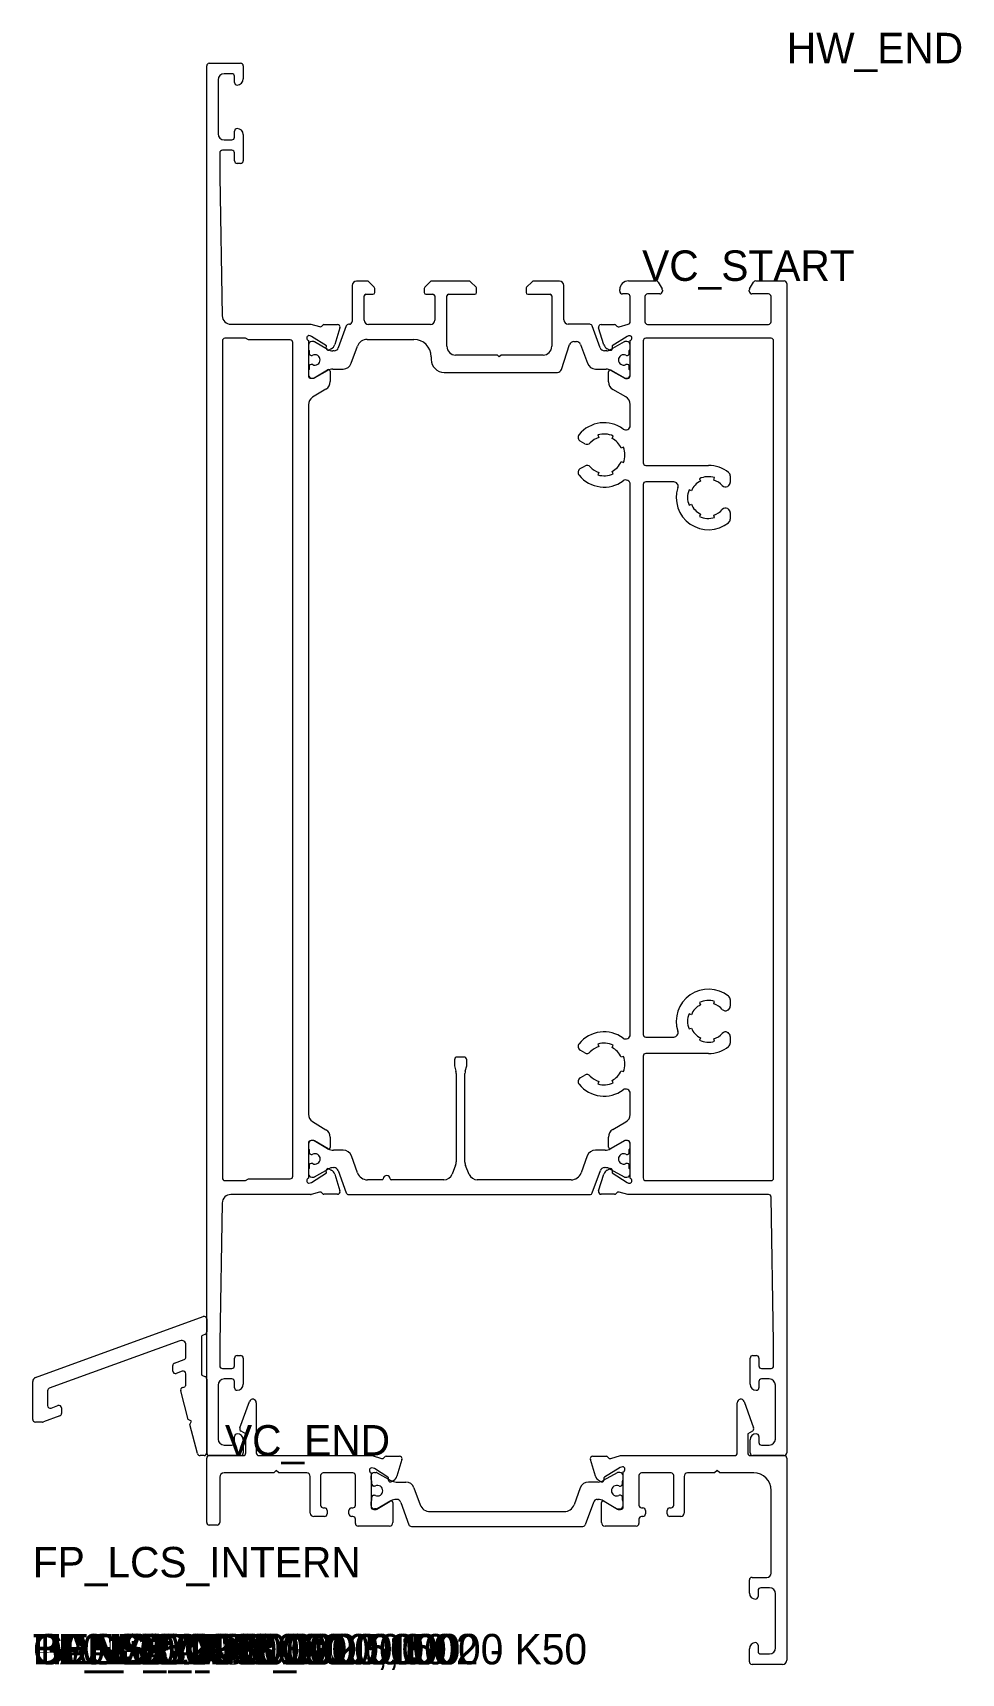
# Model space of a CAD drawing. Header units: metres. Extents: x 0 to 107, y -1 to 187.
import ezdxf

# ---------------------------------------------------------------- set-up
doc = ezdxf.new("R2010")
doc.units = ezdxf.units.M

msp = doc.modelspace()

# ---------------------------------------------------------------- linework, layer by layer
for p, q in [((20, 24.3), (20, 183.699723)), ((20.3, 183.999723), (23.9, 183.999723)), ((24.2, 183.699723), (24.2, 182.199723)), ((21.3, 182.099723), (21.3, 175.899723)), ((22.9, 182.799723), (22, 182.799723)), ((23.2, 181.799723), (23.2, 182.499723)), ((23.2, 175.499723), (23.2, 176.199723)), ((24.2, 175.799723), (24.2, 172.799723)), ((21.5, 173.699723), (21.5, 170.999723)), ((22.9, 173.999723), (21.8, 173.999723)), ((22, 175.199723), (22.9, 175.199723)), ((23.2, 172.799723), (23.2, 173.699723)), ((23.9, 172.499723), (23.5, 172.499723)), ((21.5, 170.999723), (21.782664, 154.982078)), ((36.716819, 158.459541), (36.716819, 154.309541)), ((38.483976, 158.959541), (37.216819, 158.959541)), ((39.25824, 158.268119), (38.625397, 158.900962)), ((45.70824, 158.900962), (45.075397, 158.268119)), ((50.196626, 158.959541), (45.849661, 158.959541)), ((50.970891, 158.268119), (50.338048, 158.900962)), ((57.420891, 158.900962), (56.788048, 158.268119)), ((60.579469, 158.959541), (57.562312, 158.959541)), ((61.079469, 154.509541), (61.079469, 158.459541)), ((68.497783, 158.99228), (71.647228, 158.99228)), ((71.907035, 158.84228), (72.357591, 158.061895)), ((82.437975, 158.061895), (82.888531, 158.84228)), ((83.148338, 158.99228), (86.397783, 158.99228)), ((86.697783, 158.69228), (86.697783, 24.3)), ((38.116819, 154.471224), (38.116819, 157.259541)), ((38.316819, 157.459541), (39.116819, 157.459541)), ((39.316819, 157.659541), (39.316819, 158.126698)), ((45.016819, 158.126698), (45.016819, 157.659541)), ((45.216819, 157.459541), (46.016819, 157.459541)), ((46.216819, 157.259541), (46.216819, 154.471224)), ((47.616819, 151.471224), (47.616819, 157.259541)), ((47.816819, 157.459541), (50.829469, 157.459541)), ((51.029469, 157.659541), (51.029469, 158.126698)), ((56.729469, 158.126698), (56.729469, 157.659541)), ((56.929469, 157.459541), (59.479469, 157.459541)), ((59.679469, 157.259541), (59.679469, 151.471224)), ((67.497783, 157.79228), (67.497783, 157.99228)), ((68.397783, 157.49228), (67.797783, 157.49228)), ((68.697783, 154.292279), (68.697783, 157.19228)), ((70.397783, 157.19228), (70.397783, 154.29228)), ((72.097783, 157.49228), (70.697783, 157.49228)), ((72.397783, 157.911895), (72.397783, 157.79228)), ((82.397783, 157.79228), (82.397783, 157.911895)), ((84.597783, 157.49228), (82.697783, 157.49228)), ((84.897783, 154.29228), (84.897783, 157.19228)), ((22.782509, 153.999723), (31.957918, 153.999723)), ((31.736065, 152.699445), (31.697783, 152.699445)), ((31.957918, 153.999723), (32.958765, 153.735914)), ((33.484495, 153.97496), (35.035589, 153.97496)), ((35.321858, 153.585239), (34.719894, 151.66457)), ((36.053865, 153.812147), (35.135233, 151.288228)), ((36.416819, 154.009541), (36.335773, 154.009541)), ((45.716819, 153.971224), (38.616819, 153.971224)), ((64.059793, 154.009541), (61.579469, 154.009541)), ((65.260222, 151.288531), (64.341701, 153.812147)), ((65.675672, 151.657405), (65.073708, 153.578073)), ((65.359977, 153.967794), (66.911071, 153.967794)), ((67.436801, 153.728748), (68.474247, 154.002204)), ((70.697783, 153.99228), (84.597783, 153.99228)), ((21.8, 152.1), (21.8, 55.899723)), ((24.45359, 152.4), (22.1, 152.4)), ((24.8, 152.2), (24.45359, 152.4)), ((29.597783, 152.2), (24.8, 152.2)), ((29.897783, 56.099723), (29.897783, 151.9)), ((31.697537, 151.609218), (31.697537, 151.182423)), ((31.697783, 152.13376), (31.697783, 148.1)), ((31.797537, 151.009218), (31.797537, 150.634218)), ((33.765673, 151.521969), (32.057576, 152.606032)), ((32.303981, 152.009218), (32.097537, 152.009218)), ((33.899171, 151.119814), (32.403926, 151.982455)), ((33.753576, 151.233547), (33.765673, 151.521969)), ((34.327124, 151.194852), (34.046054, 151.047923)), ((34.665392, 150.959238), (34.498848, 150.959236)), ((36.618997, 149.517227), (37.333988, 151.481648)), ((38.461619, 152.271224), (43.820794, 152.271224)), ((60.808526, 148.816331), (61.736475, 151.664433)), ((62.211878, 152.009541), (62.519337, 152.009541)), ((62.989183, 151.680551), (63.776462, 149.517521)), ((65.848224, 150.959541), (65.730069, 150.959541)), ((66.003561, 150.959541), (65.848224, 150.959541)), ((66.349512, 151.040757), (66.068442, 151.187686)), ((67.991394, 151.982778), (66.403339, 151.066592)), ((68.33799, 152.598866), (66.629893, 151.514803)), ((66.629893, 151.514803), (66.64199, 151.226382)), ((68.297783, 152.009541), (68.091338, 152.009541)), ((68.597783, 150.634541), (68.597783, 151.009541)), ((68.697783, 152.692279), (68.659501, 152.692279)), ((68.697783, 148.092279), (68.697783, 152.126594)), ((68.697783, 151.182746), (68.697783, 151.609541)), ((70.197783, 152.09228), (70.197783, 138.09228)), ((84.897783, 152.39228), (70.497783, 152.39228)), ((85.197783, 55.897165), (85.197783, 152.09228)), ((31.797537, 149.184218), (31.797537, 148.809218)), ((31.997537, 150.434218), (32.109343, 150.434218)), ((32.109343, 149.384218), (31.997537, 149.384218)), ((32.109343, 150.434218), (32.193892, 150.452968)), ((32.193892, 149.365468), (32.109343, 149.384218)), ((45.820794, 150.271224), (45.820794, 149.971224)), ((53.448144, 150.471224), (48.616819, 150.471224)), ((53.648144, 150.271224), (53.448144, 150.471224)), ((53.848144, 150.471224), (53.648144, 150.271224)), ((58.679469, 150.471224), (53.848144, 150.471224)), ((68.201428, 150.453291), (68.285977, 150.434541)), ((68.285977, 149.384541), (68.201428, 149.365791)), ((68.285977, 150.434541), (68.397783, 150.434541)), ((68.397783, 149.384541), (68.285977, 149.384541)), ((68.597783, 148.809541), (68.597783, 149.184541)), ((31.697537, 148.636013), (31.697537, 148.209218)), ((31.997783, 147.8), (32.217398, 147.8)), ((32.097537, 147.809218), (32.303981, 147.809218)), ((32.373583, 147.843863), (33.89366, 148.770759)), ((32.403926, 147.835981), (33.899235, 148.698659)), ((34.197783, 148.6), (34.197783, 147.409437)), ((34.498891, 148.859236), (35.679314, 148.859247)), ((47.320794, 148.471224), (60.333122, 148.471224)), ((64.716154, 148.859541), (65.950006, 148.859541)), ((66.197783, 147.388134), (66.197783, 148.542835)), ((66.449728, 148.725726), (67.991394, 147.836304)), ((66.497783, 148.71604), (68.028168, 147.832472)), ((68.091338, 147.809541), (68.297783, 147.809541)), ((68.178168, 147.792279), (68.397783, 147.792279)), ((68.697783, 148.209541), (68.697783, 148.636336)), ((33.718398, 146.555646), (32.177168, 145.615852)), ((68.197783, 145.656083), (66.697783, 146.522109)), ((31.697783, 144.76206), (31.697783, 63.237385)), ((68.697783, 142.367188), (68.697783, 144.790058)), ((63.488145, 140.268015), (62.96054, 140.572628)), ((64.990371, 141.285655), (65.078797, 140.998983)), ((66.608939, 140.884315), (66.739104, 141.154605)), ((67.93188, 139.869099), (67.652618, 139.759496)), ((62.96054, 137.411932), (63.488145, 137.716545)), ((67.652618, 138.225064), (67.93188, 138.115462)), ((70.497783, 137.79228), (77.697783, 137.79228)), ((65.078797, 136.985577), (64.990371, 136.698905)), ((66.739104, 136.829955), (66.608939, 137.100246)), ((73.704038, 135.89228), (70.497783, 135.89228)), ((76.656462, 136.254605), (76.786627, 135.984315)), ((78.316769, 136.098983), (78.405195, 136.385655)), ((80.197783, 136.590279), (80.197783, 135.824331)), ((68.697783, 72.372073), (68.697783, 135.617373)), ((70.197783, 135.59228), (70.197783, 72.397165)), ((75.742948, 134.859496), (75.463686, 134.969099)), ((79.947783, 135.391318), (79.907421, 135.368015)), ((75.463686, 133.215462), (75.742948, 133.325064)), ((76.786627, 132.200246), (76.656462, 131.929955)), ((78.405195, 131.798905), (78.316769, 132.085577)), ((79.907421, 132.816545), (79.947783, 132.793242)), ((80.197783, 132.360229), (80.197783, 131.594281)), ((76.656462, 76.05949), (76.786627, 75.7892)), ((78.316769, 75.903868), (78.405195, 76.19054)), ((80.197783, 76.395164), (80.197783, 75.629216)), ((75.742948, 74.664381), (75.463686, 74.773984)), ((79.947783, 75.196203), (79.907421, 75.1729)), ((70.497783, 72.097165), (73.704038, 72.097165)), ((75.463686, 73.020347), (75.742948, 73.129949)), ((76.786627, 72.00513), (76.656462, 71.73484)), ((78.405195, 71.60379), (78.316769, 71.890462)), ((79.907421, 72.62143), (79.947783, 72.598127)), ((80.197783, 72.165114), (80.197783, 71.399166)), ((49.597788, 69.789637), (48.797788, 69.789637)), ((63.488145, 70.2729), (62.96054, 70.577513)), ((64.990371, 71.29054), (65.078797, 71.003868)), ((66.608939, 70.8892), (66.739104, 71.15949)), ((67.93188, 69.873984), (67.652618, 69.764381)), ((70.197783, 69.897165), (70.197783, 55.897165)), ((77.697783, 70.197165), (70.497783, 70.197165)), ((48.497788, 69.489637), (48.497788, 68.789637)), ((48.497788, 68.789637), (48.663708, 68.170415)), ((48.697782, 67.911596), (48.697782, 57.73554)), ((49.697782, 57.724083), (49.697782, 67.911553)), ((49.731856, 68.170372), (49.897788, 68.789637)), ((49.897788, 68.789637), (49.897788, 69.489637)), ((67.652618, 68.229949), (67.93188, 68.120347)), ((62.96054, 67.416817), (63.488145, 67.72143)), ((65.078797, 66.990462), (64.990371, 66.70379)), ((66.739104, 66.83484), (66.608939, 67.10513)), ((68.697783, 63.199387), (68.697783, 65.622258)), ((32.177168, 62.383594), (33.718398, 61.443799)), ((66.697783, 61.467337), (68.197783, 62.333362)), ((34.197783, 60.590008), (34.197783, 59.399445)), ((66.197783, 59.446611), (66.197783, 60.601311)), ((31.697782, 59.789637), (31.697782, 59.362842)), ((31.697783, 59.899445), (31.697783, 55.865686)), ((31.797782, 59.189637), (31.797782, 58.814637)), ((31.997782, 58.614637), (32.109588, 58.614637)), ((32.217398, 60.199445), (31.997783, 60.199445)), ((32.304227, 60.189637), (32.097782, 60.189637)), ((32.109588, 58.614637), (32.194137, 58.633387)), ((33.89366, 59.228687), (32.373583, 60.155582)), ((33.986115, 59.250215), (32.404171, 60.162874)), ((35.697609, 59.089637), (34.585782, 59.089637)), ((65.809783, 59.089637), (64.697955, 59.089637)), ((67.991393, 60.162874), (66.409449, 59.250215)), ((68.028168, 60.156974), (66.497783, 59.273406)), ((68.297782, 60.189637), (68.091338, 60.189637)), ((68.397783, 60.197166), (68.178168, 60.197166)), ((68.201427, 58.633387), (68.285976, 58.614637)), ((68.285976, 58.614637), (68.397782, 58.614637)), ((68.597782, 58.814637), (68.597782, 59.189637)), ((68.697782, 59.362842), (68.697782, 59.789637)), ((68.697783, 55.862851), (68.697783, 59.897166)), ((31.697782, 56.816432), (31.697782, 56.389637)), ((31.797782, 57.364637), (31.797782, 56.989637)), ((32.109588, 57.564637), (31.997782, 57.564637)), ((32.194137, 57.545887), (32.109588, 57.564637)), ((32.404171, 56.0164), (33.986115, 56.92906)), ((33.765673, 56.477476), (33.753576, 56.765898)), ((34.046054, 56.951523), (34.327124, 56.804593)), ((34.585782, 57.089637), (34.647845, 57.089637)), ((35.124961, 56.739172), (36.053864, 54.187031)), ((37.347933, 56.479213), (36.637302, 58.431657)), ((48.62666, 57.365155), (48.209612, 56.319252)), ((50.186848, 56.316027), (49.770197, 57.350472)), ((63.758262, 58.431657), (63.047631, 56.479213)), ((64.3417, 54.187031), (65.270604, 56.739172)), ((65.747719, 57.089637), (65.809783, 57.089637)), ((66.068442, 56.801759), (66.349512, 56.948688)), ((66.409449, 56.92906), (67.991393, 56.0164)), ((66.64199, 56.763064), (66.629893, 56.474642)), ((68.285976, 57.564637), (68.201427, 57.545887)), ((68.397782, 57.564637), (68.285976, 57.564637)), ((68.597782, 56.989637), (68.597782, 57.364637)), ((68.697782, 56.389637), (68.697782, 56.816432)), ((22.1, 55.599723), (24.45359, 55.599723)), ((24.45359, 55.599723), (24.8, 55.799723)), ((24.8, 55.799723), (29.597783, 55.799723)), ((31.697783, 55.3), (31.736065, 55.3)), ((32.057576, 55.393413), (33.765673, 56.477476)), ((32.097782, 55.989637), (32.304227, 55.989637)), ((34.719894, 56.334875), (35.321858, 54.414206)), ((40.197782, 55.689637), (38.475565, 55.689637)), ((47.280734, 55.689637), (41.197782, 55.689637)), ((61.92, 55.689637), (51.114434, 55.689637)), ((65.073708, 54.411372), (65.675672, 56.332041)), ((66.629893, 56.474642), (68.33799, 55.390579)), ((68.091338, 55.989637), (68.297782, 55.989637)), ((68.659501, 55.297166), (68.697783, 55.297166)), ((70.497783, 55.597165), (84.897783, 55.597165)), ((21.782664, 53.017645), (21.5, 37)), ((31.920098, 54), (22.782509, 54)), ((31.920098, 54), (31.996562, 54.009908)), ((32.958765, 54.263531), (31.996562, 54.009908)), ((35.035589, 54.024485), (33.484495, 54.024485)), ((36.335772, 53.989637), (64.059793, 53.989637)), ((66.911071, 54.021651), (65.359977, 54.021651)), ((68.436598, 53.997165), (67.436801, 54.260697)), ((84.607783, 53.997165), (68.436598, 53.997165)), ((85.197783, 37), (84.907783, 53.697165)), ((0.32899, 32.968782), (19.597394, 39.981908)), ((20, 39.7), (20, 38.210151)), ((19.802606, 37.928243), (19.597394, 37.853552)), ((16.92899, 37.201586), (1.897394, 31.730533)), ((17.6, 35.314685), (17.6, 36.73174)), ((19.4, 37.571645), (19.4, 33.428533)), ((21.5, 37), (21.5, 34.3)), ((85.197783, 34.3), (85.197783, 37)), ((16.1, 33.710098), (16.1, 34.348605)), ((16.297394, 34.630513), (17.402606, 35.032777)), ((21.8, 34), (22.9, 34)), ((23.2, 34.3), (23.2, 35.2)), ((23.5, 35.5), (23.9, 35.5)), ((24.2, 35.2), (24.2, 32.2)), ((82.497783, 32.2), (82.497783, 35.2)), ((82.797783, 35.5), (83.197783, 35.5)), ((83.497783, 35.2), (83.497783, 34.3)), ((83.797783, 34), (84.897783, 34)), ((0, 28.14904), (0, 32.498936)), ((17.197394, 33.681073), (16.502606, 33.428191)), ((17.6, 32.14201), (17.6, 33.399165)), ((19.597394, 33.146626), (19.802606, 33.071934)), ((20, 32.790027), (20, 24.3)), ((21.3, 32.1), (21.3, 25.9)), ((22.9, 32.8), (22, 32.8)), ((23.2, 31.8), (23.2, 32.5)), ((83.497783, 32.5), (83.497783, 31.8)), ((84.697783, 32.8), (83.797783, 32.8)), ((85.397783, 25.9), (85.397783, 32.1)), ((1.7, 31.448625), (1.7, 29.74594)), ((17.886303, 28.156375), (17.00591, 31.442044)), ((17.218042, 31.809467), (17.377646, 31.852233)), ((23.815963, 27.178748), (24.920472, 30.213361)), ((81.787311, 30.213361), (82.89182, 27.178748)), ((3.102606, 28.550989), (1.223723, 27.867132)), ((2.102606, 29.464033), (2.897394, 29.753312)), ((3.3, 29.471404), (3.3, 28.832897)), ((25.696349, 30.076553), (25.696349, 24.3)), ((81.011434, 24.3), (81.011434, 30.076553)), ((1.121117, 27.84904), (0.3, 27.84904)), ((18.253319, 27.945764), (17.886303, 28.156375)), ((18.040779, 27.579861), (18.253319, 27.945764)), ((18.94042, 24.222354), (18.040779, 27.579861)), ((24.497871, 26.498792), (23.947871, 26.816335)), ((24.497871, 24.3), (24.497871, 26.498792)), ((82.759912, 26.816335), (82.209912, 26.498792)), ((82.209912, 26.498792), (82.209912, 24.3)), ((22, 25.2), (22.9, 25.2)), ((23.2, 25.5), (23.2, 26.2)), ((24.2, 25.8), (24.2, 24.3)), ((82.497783, 24.3), (82.497783, 25.8)), ((83.497783, 26.2), (83.497783, 25.5)), ((83.797783, 25.2), (84.697783, 25.2)), ((19.7, 24), (19.230198, 24)), ((20, 16.300351), (20, 23.7)), ((23.9, 24), (20.3, 24)), ((20.3, 24), (24.197871, 24)), ((25.996349, 24), (39.009118, 24)), ((39.009118, 24), (40.095143, 23.6703)), ((40.618706, 23.914054), (42.168536, 23.917098)), ((42.456188, 23.529951), (41.874792, 21.614846)), ((64.702991, 21.614846), (64.121595, 23.529951)), ((64.409247, 23.917098), (65.959076, 23.914054)), ((67.530094, 22.629705), (65.753938, 21.524683)), ((66.482639, 23.6703), (67.568665, 24)), ((67.817157, 22.716853), (67.530094, 22.629705)), ((67.568665, 24), (80.711434, 24)), ((82.509912, 24), (86.407783, 24)), ((86.397783, 24), (82.797783, 24)), ((86.707783, 23.7), (86.707783, 0.5)), ((21.496071, 21.5), (21.496071, 16.300351)), ((27.701574, 22), (21.996071, 22)), ((28, 22.3), (27.701574, 22)), ((28.298425, 22), (28, 22.3)), ((31.503118, 22), (28.298425, 22)), ((31.903118, 17.395351), (31.903118, 21.6)), ((33.103118, 21.7), (33.103118, 18.295351)), ((36.803118, 22), (33.403118, 22)), ((37.103118, 18.295351), (37.103118, 21.7)), ((38.896985, 21.231439), (38.896985, 21.658234)), ((38.903634, 22.002255), (38.903634, 18.100556)), ((39.276958, 22.49792), (38.989808, 22.584779)), ((38.996985, 20.683234), (38.996985, 21.058234)), ((40.823845, 21.524683), (39.276958, 22.49792)), ((39.296985, 22.058234), (39.50343, 22.058234)), ((39.603374, 22.031471), (41.185318, 21.118811)), ((40.912381, 21.175167), (40.918086, 21.348278)), ((41.486254, 21.141621), (41.206514, 20.992175)), ((41.784985, 20.958234), (42.896812, 20.958234)), ((65.008986, 20.958234), (63.897158, 20.958234)), ((65.371269, 20.992175), (65.091529, 21.141621)), ((67.190596, 22.031471), (65.608652, 21.118811)), ((65.659697, 21.348278), (65.665402, 21.175167)), ((67.496985, 22.058234), (67.290541, 22.058234)), ((67.796985, 20.683234), (67.796985, 21.058234)), ((67.896985, 21.231439), (67.896985, 21.658234)), ((67.903634, 18.100556), (67.903634, 22.134315)), ((69.704149, 21.7), (69.704149, 18.295351)), ((73.404149, 22), (70.004149, 22)), ((73.704149, 18.295351), (73.704149, 21.7)), ((74.904149, 21.6), (74.904149, 17.395351)), ((78.409357, 22), (75.304149, 22)), ((78.707783, 22.3), (78.409357, 22)), ((79.006208, 22), (78.707783, 22.3)), ((82.907783, 22), (79.006208, 22)), ((38.996985, 18.858234), (38.996985, 19.233234)), ((39.308791, 20.483234), (39.196985, 20.483234)), ((39.196985, 19.433234), (39.308791, 19.433234)), ((39.308791, 20.483234), (39.39334, 20.501984)), ((39.39334, 19.414484), (39.308791, 19.433234)), ((41.847048, 18.958234), (41.784985, 18.958234)), ((43.836505, 20.300254), (44.547137, 18.34781)), ((62.957465, 20.300254), (62.246834, 18.34781)), ((64.946922, 18.958234), (65.008986, 18.958234)), ((67.40063, 20.501984), (67.485179, 20.483234)), ((67.485179, 19.433234), (67.40063, 19.414484)), ((67.485179, 20.483234), (67.596985, 20.483234)), ((67.596985, 19.433234), (67.485179, 19.433234)), ((67.796985, 18.858234), (67.796985, 19.233234)), ((84.907783, 10.5), (84.907783, 20)), ((33.553118, 16.995351), (32.303118, 16.995351)), ((33.403118, 17.995351), (33.553118, 17.995351)), ((33.853118, 17.695351), (33.853118, 17.295351)), ((36.353118, 17.295351), (36.353118, 17.695351)), ((36.653118, 17.995351), (36.803118, 17.995351)), ((36.803118, 16.995351), (36.653118, 16.995351)), ((38.896985, 18.258234), (38.896985, 18.685029)), ((39.203634, 17.800556), (39.423249, 17.800556)), ((39.50343, 17.858234), (39.296985, 17.858234)), ((39.579433, 17.844418), (41.099511, 18.771314)), ((41.185318, 18.797656), (39.603374, 17.884997)), ((41.403634, 18.600556), (41.403634, 16.298291)), ((42.324164, 18.607768), (43.253067, 16.055628)), ((45.674768, 17.558234), (61.119203, 17.558234)), ((64.469807, 18.607768), (63.540903, 16.055628)), ((65.403634, 16.298291), (65.403634, 18.600556)), ((65.608652, 18.797656), (67.190596, 17.884997)), ((65.707757, 18.771314), (67.227834, 17.844418)), ((67.290541, 17.858234), (67.496985, 17.858234)), ((67.384018, 17.800556), (67.603634, 17.800556)), ((67.896985, 18.258234), (67.896985, 18.685029)), ((70.004149, 17.995351), (70.154149, 17.995351)), ((70.154149, 16.995351), (70.004149, 16.995351)), ((70.454149, 17.695351), (70.454149, 17.295351)), ((72.954149, 17.295351), (72.954149, 17.695351)), ((73.254149, 17.995351), (73.404149, 17.995351)), ((74.504149, 16.995351), (73.254149, 16.995351)), ((21.196071, 16.000351), (20.3, 16.000351)), ((37.103118, 16.198291), (37.103118, 16.695351)), ((41.003634, 15.898291), (37.403118, 15.898291)), ((43.534975, 15.858234), (63.258996, 15.858234)), ((69.404149, 15.898291), (65.803634, 15.898291)), ((69.704149, 16.695351), (69.704149, 16.198291)), ((82.407783, 8.2), (82.407783, 9.7)), ((82.707783, 10), (84.407783, 10)), ((83.407783, 8.5), (83.407783, 7.8)), ((84.707783, 8.8), (83.707783, 8.8)), ((85.407783, 1.9), (85.407783, 8.1)), ((83.407783, 2.2), (83.407783, 1.5)), ((82.407783, 0.3), (82.407783, 1.8)), ((86.207783, 0), (82.707783, 0)), ((83.707783, 1.2), (84.707783, 1.2))]:
    msp.add_line(p, q)
for centre, radius, start, end in [((20.3, 183.699723), 0.3, 90, 180), ((23.9, 183.699723), 0.3, 0, 90), ((22, 182.099723), 0.7, 90, 180), ((22.9, 182.499723), 0.3, 0, 90), ((23.5, 181.799723), 0.3, 180, 270), ((23.5, 182.199723), 0.7, 270, 0), ((22, 175.899723), 0.7, 180, 270), ((22.9, 175.499723), 0.3, 270, 0), ((23.5, 176.199723), 0.3, 90, 180), ((23.5, 175.799723), 0.7, 0, 90), ((21.8, 173.699723), 0.3, 90, 180), ((22.9, 173.699723), 0.3, 0, 90), ((23.5, 172.799723), 0.3, 180, 270), ((23.9, 172.799723), 0.3, 270, 0), ((37.216819, 158.459541), 0.5, 90, 180), ((38.483976, 158.759541), 0.2, 45, 90), ((45.849661, 158.759541), 0.2, 90, 135), ((50.196626, 158.759541), 0.2, 45, 90), ((57.562312, 158.759541), 0.2, 90, 135), ((60.579469, 158.459541), 0.5, 0, 90), ((68.497783, 157.99228), 1, 90, 180), ((71.647228, 158.69228), 0.3, 30, 90), ((83.148338, 158.69228), 0.3, 90, 150), ((86.397783, 158.69228), 0.3, 0, 90), ((38.316819, 157.259541), 0.2, 90, 180), ((39.116819, 157.659541), 0.2, 270, 0), ((39.116819, 158.126698), 0.2, 0, 45), ((45.216819, 158.126698), 0.2, 135, 180), ((45.216819, 157.659541), 0.2, 180, 270), ((46.016819, 157.259541), 0.2, 0, 90), ((47.816819, 157.259541), 0.2, 90, 180), ((50.829469, 157.659541), 0.2, 270, 0), ((50.829469, 158.126698), 0.2, 0, 45), ((56.929469, 158.126698), 0.2, 135, 180), ((56.929469, 157.659541), 0.2, 180, 270), ((59.479469, 157.259541), 0.2, 0, 90), ((67.797783, 157.79228), 0.3, 180, 270), ((68.397783, 157.19228), 0.3, 0, 90), ((70.697783, 157.19228), 0.3, 90, 180), ((72.097783, 157.79228), 0.3, 270, 0), ((72.097783, 157.911895), 0.3, 0, 30), ((82.697783, 157.911895), 0.3, 150, 180), ((82.697783, 157.79228), 0.3, 180, 270), ((84.597783, 157.19228), 0.3, 0, 90), ((22.782509, 154.999723), 1, 181.010997, 270), ((31.797783, 152.416602), 0.3, 109.471221, 250.528779), ((31.736065, 152.099445), 0.6, 57.598279, 90), ((33.048486, 154.022184), 0.3, 252.598279, 330.367342), ((33.483093, 153.774965), 0.2, 90, 150.367342), ((35.035589, 153.67496), 0.3, 342.598279, 90), ((36.335773, 153.709541), 0.3, 90, 160), ((36.416819, 154.309541), 0.3, 270, 0), ((38.616819, 154.471224), 0.5, 180, 270), ((45.716819, 154.471224), 0.5, 270, 0), ((61.579469, 154.509541), 0.5, 180, 270), ((64.059793, 153.709541), 0.3, 20, 90), ((65.359977, 153.667794), 0.3, 90, 197.401721), ((66.912473, 153.767799), 0.2, 29.632658, 90), ((67.34708, 154.015018), 0.3, 209.632658, 287.401721), ((68.397783, 154.292296), 0.3, 284.766462, 0), ((70.697783, 154.29228), 0.3, 180, 270), ((84.597783, 154.29228), 0.3, 270, 0), ((22.1, 152.1), 0.3, 90, 180), ((29.597783, 151.9), 0.3, 0, 90), ((32.097537, 151.609218), 0.4, 90, 180), ((31.897537, 151.182423), 0.2, 180, 240), ((32.303981, 151.809218), 0.2, 60.018361, 90), ((33.9534, 151.225166), 0.2, 180, 297.598279), ((34.498837, 152.159236), 1.2, 240.018361, 270), ((33.956509, 151.903826), 0.8, 297.598279, 342.598279), ((34.665387, 151.459238), 0.5, 270, 340), ((38.461619, 151.071224), 1.2, 90, 160), ((43.820794, 150.271224), 2, 0, 90), ((48.616819, 151.471224), 1, 180, 270), ((58.679469, 151.471224), 1, 270, 0), ((62.211878, 151.509541), 0.5, 90, 161.953701), ((62.519337, 151.509541), 0.5, 20, 90), ((65.730069, 151.459541), 0.5, 200, 270), ((66.439057, 151.89666), 0.8, 197.401721, 242.401721), ((66.003561, 151.759541), 0.8, 270, 299.981639), ((66.442166, 151.218), 0.2, 242.401721, 0), ((68.091338, 151.809541), 0.2, 90, 119.981639), ((68.297783, 151.609541), 0.4, 0, 90), ((68.659501, 152.092279), 0.6, 90, 122.401721), ((68.497783, 151.182746), 0.2, 300, 0), ((68.597783, 152.409436), 0.3, 289.471221, 70.528779), ((70.497783, 152.09228), 0.3, 90, 180), ((84.897783, 152.09228), 0.3, 0, 90), ((31.997537, 150.634218), 0.2, 180, 270), ((31.997537, 149.184218), 0.2, 90, 180), ((32.447537, 149.909218), 0.6, 0, 115.007833), ((32.447537, 149.909218), 0.6, 244.992167, 0), ((35.679305, 149.859247), 1, 270, 340), ((47.320794, 149.971224), 1.5, 180, 270), ((64.716154, 149.859541), 1, 200, 270), ((67.947783, 149.909541), 0.6, 64.992167, 180), ((67.947783, 149.909541), 0.6, 180, 295.007833), ((68.397783, 150.634541), 0.2, 270, 0), ((68.397783, 149.184541), 0.2, 0, 90), ((31.897537, 148.636013), 0.2, 120, 180), ((32.097537, 148.209218), 0.4, 180, 270), ((31.997783, 148.1), 0.3, 180, 270), ((32.217398, 148.1), 0.3, 270, 301.373538), ((32.303981, 148.009218), 0.2, 270, 299.981639), ((33.197783, 147.409437), 1, 301.373538, 0), ((33.997783, 148.6), 0.2, 0, 121.373538), ((34.498902, 147.659236), 1.2, 90, 119.981639), ((60.333122, 148.971224), 0.5, 270, 341.953701), ((65.950006, 147.859541), 1, 60.018361, 90), ((66.397783, 148.542835), 0.2, 60, 180), ((67.197783, 147.388134), 1, 180, 240), ((68.091338, 148.009541), 0.2, 240.018361, 270), ((68.178168, 148.092279), 0.3, 240, 270), ((68.297783, 148.209541), 0.4, 270, 0), ((68.397783, 148.092279), 0.3, 270, 0), ((68.497783, 148.636336), 0.2, 0, 60), ((32.697783, 144.76206), 1, 121.373539, 180), ((67.697783, 144.790058), 1, 0, 60), ((65.697783, 138.99228), 3.7, 53.470393, 141.010701), ((65.697783, 138.99228), 2.4, 64.285714, 107.142857), ((68.197783, 142.367188), 0.5, 233.470393, 0), ((63.21054, 141.005641), 0.5, 141.010701, 240), ((63.738145, 140.701028), 0.5, 240, 318.912511), ((65.697783, 138.99228), 2.1, 107.142857, 138.912511), ((65.697783, 138.99228), 2.1, 21.428571, 64.285714), ((65.697783, 138.99228), 2.4, 338.571429, 21.428571), ((63.738145, 137.283532), 0.5, 41.087489, 120), ((65.697783, 138.99228), 2.1, 295.714286, 338.571429), ((70.497783, 138.09228), 0.3, 180, 270), ((77.697783, 134.09228), 3.7, 51.317813, 90), ((63.21054, 136.978919), 0.5, 120, 218.989299), ((65.697783, 138.99228), 3.7, 218.989299, 306.529607), ((65.697783, 138.99228), 2.1, 221.087489, 252.857143), ((65.697783, 138.99228), 2.4, 252.857143, 295.714286), ((68.197783, 135.617373), 0.5, 0, 126.529607), ((70.497783, 135.59228), 0.3, 90, 180), ((73.704038, 135.39228), 0.5, 341.969465, 90), ((77.697783, 134.09228), 2.1, 115.714286, 158.571429), ((77.697783, 134.09228), 2.4, 72.857143, 115.714286), ((77.697783, 134.09228), 2.1, 41.087489, 72.857143), ((79.697783, 135.824331), 0.5, 300, 0), ((79.697783, 136.590279), 0.5, 0, 51.317813), ((77.697783, 134.09228), 3.7, 161.969465, 308.682187), ((77.697783, 134.09228), 2.4, 158.571429, 201.428571), ((79.657421, 135.801028), 0.5, 221.087489, 300), ((77.697783, 134.09228), 2.1, 201.428571, 244.285714), ((77.697783, 134.09228), 2.1, 287.142857, 318.912511), ((79.657421, 132.383532), 0.5, 60, 138.912511), ((79.697783, 132.360229), 0.5, 0, 60), ((77.697783, 134.09228), 2.4, 244.285714, 287.142857), ((79.697783, 131.594281), 0.5, 308.682187, 0), ((77.697783, 73.897165), 3.7, 51.317813, 198.030535), ((77.697783, 73.897165), 2.1, 115.714286, 158.571429), ((77.697783, 73.897165), 2.4, 72.857143, 115.714286), ((77.697783, 73.897165), 2.1, 41.087489, 72.857143), ((79.697783, 75.629216), 0.5, 300, 0), ((79.697783, 76.395164), 0.5, 0, 51.317813), ((77.697783, 73.897165), 2.4, 158.571429, 201.428571), ((79.657421, 75.605913), 0.5, 221.087489, 300), ((65.697783, 68.997165), 3.7, 53.470393, 141.010701), ((68.197783, 72.372073), 0.5, 233.470393, 0), ((70.497783, 72.397165), 0.3, 180, 270), ((73.704038, 72.597165), 0.5, 270, 18.030535), ((77.697783, 73.897165), 2.1, 201.428571, 244.285714), ((77.697783, 73.897165), 2.4, 244.285714, 287.142857), ((77.697783, 73.897165), 2.1, 287.142857, 318.912511), ((79.657421, 72.188417), 0.5, 60, 138.912511), ((79.697783, 72.165114), 0.5, 0, 60), ((48.797788, 69.489637), 0.3, 90, 180), ((49.597788, 69.489637), 0.3, 0, 90), ((63.21054, 71.010526), 0.5, 141.010701, 240), ((63.738145, 70.705913), 0.5, 240, 318.912511), ((65.697783, 68.997165), 2.1, 107.142857, 138.912511), ((65.697783, 68.997165), 2.4, 64.285714, 107.142857), ((65.697783, 68.997165), 2.1, 21.428571, 64.285714), ((65.697783, 68.997165), 2.4, 338.571429, 21.428571), ((70.497783, 69.897165), 0.3, 90, 180), ((77.697783, 73.897165), 3.7, 270, 308.682187), ((79.697783, 71.399166), 0.5, 308.682187, 0), ((47.697782, 67.911596), 1, 0, 15), ((50.697782, 67.911553), 1, 165, 180), ((65.697783, 68.997165), 2.1, 295.714286, 338.571429), ((63.21054, 66.983804), 0.5, 120, 218.989299), ((65.697783, 68.997165), 3.7, 218.989299, 306.529607), ((63.738145, 67.288417), 0.5, 41.087489, 120), ((65.697783, 68.997165), 2.1, 221.087489, 252.857143), ((65.697783, 68.997165), 2.4, 252.857143, 295.714286), ((68.197783, 65.622258), 0.5, 0, 126.529607), ((32.697783, 63.237385), 1, 180, 238.626461), ((67.697783, 63.199387), 1, 300, 0), ((33.197783, 60.590008), 1, 0, 58.626462), ((67.197783, 60.601311), 1, 120, 180), ((32.097782, 59.789637), 0.4, 90, 180), ((31.897782, 59.362842), 0.2, 180, 240), ((31.997783, 59.899445), 0.3, 90, 180), ((31.997782, 58.814637), 0.2, 180, 270), ((32.447782, 58.089637), 0.6, 0, 115.007833), ((32.217398, 59.899445), 0.3, 58.626462, 90), ((32.304227, 59.989637), 0.2, 60.018361, 90), ((33.997783, 59.399445), 0.2, 238.626462, 0), ((34.585782, 60.289637), 1.2, 240.018361, 270), ((35.697609, 58.089637), 1, 20, 90), ((64.697955, 58.089637), 1, 90, 160), ((65.809783, 60.289637), 1.2, 270, 299.981639), ((66.397783, 59.446611), 0.2, 180, 300), ((67.947782, 58.089637), 0.6, 64.992167, 180), ((68.091338, 59.989637), 0.2, 90, 119.981639), ((68.178168, 59.897166), 0.3, 90, 120), ((68.297782, 59.789637), 0.4, 0, 90), ((68.397782, 58.814637), 0.2, 270, 0), ((68.397783, 59.897166), 0.3, 0, 90), ((68.497782, 59.362842), 0.2, 300, 0), ((31.897782, 56.816432), 0.2, 120, 180), ((31.997782, 57.364637), 0.2, 90, 180), ((32.447782, 58.089637), 0.6, 244.992167, 0), ((33.9534, 56.774279), 0.2, 62.401721, 180), ((34.585782, 55.889637), 1.2, 90, 119.981639), ((33.956509, 56.095619), 0.8, 17.401721, 62.401721), ((34.647845, 56.589637), 0.5, 17.401721, 90), ((47.697782, 57.73554), 1, 338.260625, 0), ((50.697782, 57.724083), 1, 180, 201.938469), ((65.747719, 56.589637), 0.5, 90, 162.598279), ((66.439057, 56.092785), 0.8, 117.598279, 162.598279), ((65.809783, 55.889637), 1.2, 60.018361, 90), ((66.442166, 56.771445), 0.2, 0, 117.598279), ((67.947782, 58.089637), 0.6, 180, 295.007833), ((68.397782, 57.364637), 0.2, 0, 90), ((68.497782, 56.816432), 0.2, 0, 60), ((22.1, 55.899723), 0.3, 180, 270), ((29.597783, 56.099723), 0.3, 270, 0), ((31.797783, 55.582843), 0.3, 109.471227, 250.528773), ((32.097782, 56.389637), 0.4, 180, 270), ((31.736065, 55.9), 0.6, 270, 302.401721), ((32.304227, 56.189637), 0.2, 270, 299.981639), ((38.475565, 56.889637), 1.2, 200, 270), ((40.197782, 55.789637), 0.1, 270, 0), ((40.697782, 55.789637), 0.4, 90, 180), ((40.697782, 55.789637), 0.4, 0, 90), ((41.197782, 55.789637), 0.1, 180, 270), ((47.280734, 56.689637), 1, 270, 338.260625), ((51.114434, 56.689637), 1, 201.938469, 270), ((61.92, 56.889637), 1.2, 270, 340), ((68.091338, 56.189637), 0.2, 240.018361, 270), ((68.297782, 56.389637), 0.4, 270, 0), ((68.659501, 55.897166), 0.6, 237.598279, 270), ((68.597783, 55.580009), 0.3, 289.471221, 70.528779), ((70.497783, 55.897165), 0.3, 180, 270), ((84.897783, 55.897165), 0.3, 270, 0), ((22.782509, 53), 1, 90, 178.989003), ((33.048486, 53.977262), 0.3, 29.632658, 107.401721), ((33.483093, 54.22448), 0.2, 209.632658, 270), ((35.035589, 54.324485), 0.3, 270, 17.401721), ((36.335772, 54.289637), 0.3, 200, 270), ((64.059793, 54.289637), 0.3, 270, 340), ((65.359977, 54.321651), 0.3, 162.598279, 270), ((66.912473, 54.221646), 0.2, 270, 330.367342), ((67.34708, 53.974427), 0.3, 72.598279, 150.367342), ((84.607783, 53.697165), 0.3, 0, 90), ((19.7, 39.7), 0.3, 0, 110), ((19.7, 37.571645), 0.3, 110, 180), ((19.7, 38.210151), 0.3, 290, 0), ((17.1, 36.73174), 0.5, 0, 110), ((16.4, 34.348605), 0.3, 110, 180), ((17.3, 35.314685), 0.3, 290, 0), ((21.8, 34.3), 0.3, 180, 270), ((22.9, 34.3), 0.3, 270, 0), ((23.5, 35.2), 0.3, 90, 180), ((23.9, 35.2), 0.3, 0, 90), ((82.797783, 35.2), 0.3, 90, 180), ((83.197783, 35.2), 0.3, 0, 90), ((83.797783, 34.3), 0.3, 180, 270), ((84.897783, 34.3), 0.3, 270, 0), ((0.5, 32.498936), 0.5, 110, 180), ((16.4, 33.710098), 0.3, 180, 290), ((17.3, 33.399165), 0.3, 0, 110), ((17.3, 32.14201), 0.3, 285, 0), ((19.7, 33.428533), 0.3, 180, 250), ((19.7, 32.790027), 0.3, 0, 70), ((22, 32.1), 0.7, 90, 180), ((22.9, 32.5), 0.3, 0, 90), ((23.5, 32.2), 0.7, 270, 0), ((83.197783, 32.2), 0.7, 180, 270), ((83.797783, 32.5), 0.3, 90, 180), ((84.697783, 32.1), 0.7, 0, 90), ((2, 31.448625), 0.3, 110, 180), ((17.295688, 31.519689), 0.3, 105, 195), ((23.5, 31.8), 0.3, 180, 270), ((25.296349, 30.076553), 0.4, 0, 160), ((81.411434, 30.076553), 0.4, 20, 180), ((83.197783, 31.8), 0.3, 270, 0), ((2, 29.74594), 0.3, 180, 290), ((3, 29.471404), 0.3, 0, 110), ((3, 28.832897), 0.3, 290, 0), ((0.3, 28.14904), 0.3, 180, 270), ((1.121117, 28.14904), 0.3, 270, 290), ((23.5, 26.2), 0.3, 90, 180), ((23.5, 25.8), 0.7, 0, 90), ((24.097871, 27.076142), 0.3, 160, 240), ((83.197783, 25.8), 0.7, 90, 180), ((82.609912, 27.076142), 0.3, 300, 20), ((83.197783, 26.2), 0.3, 0, 90), ((22, 25.9), 0.7, 180, 270), ((22.9, 25.5), 0.3, 270, 0), ((83.797783, 25.5), 0.3, 180, 270), ((84.697783, 25.9), 0.7, 270, 0), ((19.230198, 24.3), 0.3, 195, 270), ((19.7, 24.3), 0.3, 270, 0), ((20.3, 24.3), 0.3, 180, 270), ((20.3, 23.7), 0.3, 90, 180), ((23.9, 24.3), 0.3, 270, 0), ((24.197871, 24.3), 0.3, 270, 0), ((25.996349, 24.3), 0.3, 180, 270), ((40.182291, 23.957363), 0.3, 253.112523, 330.881586), ((40.619099, 23.714055), 0.2, 90, 150.881586), ((42.169125, 23.617099), 0.3, 343.112523, 90), ((64.408658, 23.617099), 0.3, 90, 196.887477), ((65.958684, 23.714055), 0.2, 29.118414, 90), ((66.395491, 23.957363), 0.3, 209.118414, 286.887477), ((67.803634, 22.417158), 0.3, 289.471221, 87.416256), ((80.711434, 24.3), 0.3, 270, 0), ((82.509912, 24.3), 0.3, 180, 270), ((82.797783, 24.3), 0.3, 180, 270), ((86.397783, 24.3), 0.3, 270, 0), ((86.407783, 23.7), 0.3, 0, 90), ((21.996071, 21.5), 0.5, 90, 180), ((31.503118, 21.6), 0.4, 0, 90), ((33.403118, 21.7), 0.3, 90, 180), ((36.803118, 21.7), 0.3, 0, 90), ((39.003634, 22.285097), 0.3, 92.641495, 250.528779), ((39.296985, 21.658234), 0.4, 90, 180), ((39.096985, 21.231439), 0.2, 180, 240), ((39.50343, 21.858234), 0.2, 60.018361, 90), ((40.718194, 21.354866), 0.2, 0, 58.112523), ((41.112273, 21.16858), 0.2, 180, 298.112523), ((41.784985, 22.158234), 1.2, 240.018361, 270), ((41.10929, 21.84724), 0.8, 298.112523, 343.112523), ((42.896812, 19.958234), 1, 20, 90), ((63.897158, 19.958234), 1, 90, 160), ((65.468493, 21.84724), 0.8, 196.887477, 241.887477), ((65.008986, 22.158234), 1.2, 270, 299.981639), ((65.46551, 21.16858), 0.2, 241.887477, 0), ((65.859588, 21.354866), 0.2, 121.887477, 180), ((67.290541, 21.858234), 0.2, 90, 119.981639), ((67.496985, 21.658234), 0.4, 0, 90), ((67.696985, 21.231439), 0.2, 300, 0), ((70.004149, 21.7), 0.3, 90, 180), ((73.404149, 21.7), 0.3, 0, 90), ((75.304149, 21.6), 0.4, 90, 180), ((82.907783, 20), 2, 0, 90), ((39.096985, 18.685029), 0.2, 120, 180), ((39.196985, 20.683234), 0.2, 180, 270), ((39.196985, 19.233234), 0.2, 90, 180), ((39.646985, 19.958234), 0.6, 0, 115.007833), ((39.646985, 19.958234), 0.6, 244.992167, 0), ((41.784985, 17.758234), 1.2, 90, 119.981639), ((41.847048, 18.458234), 0.5, 17.401721, 90), ((64.946922, 18.458234), 0.5, 90, 162.598279), ((65.008986, 17.758234), 1.2, 60.018361, 90), ((67.146985, 19.958234), 0.6, 64.992167, 180), ((67.146985, 19.958234), 0.6, 180, 295.007833), ((67.596985, 20.683234), 0.2, 270, 0), ((67.596985, 19.233234), 0.2, 0, 90), ((67.696985, 18.685029), 0.2, 0, 60), ((32.303118, 17.395351), 0.4, 180, 270), ((33.403118, 18.295351), 0.3, 180, 270), ((33.553118, 17.695351), 0.3, 0, 90), ((33.553118, 17.295351), 0.3, 270, 0), ((36.653118, 17.695351), 0.3, 90, 180), ((36.653118, 17.295351), 0.3, 180, 270), ((36.803118, 18.295351), 0.3, 270, 0), ((36.803118, 16.695351), 0.3, 0, 90), ((39.296985, 18.258234), 0.4, 180, 270), ((39.203634, 18.100556), 0.3, 180, 270), ((39.423249, 18.100556), 0.3, 270, 301.373538), ((39.50343, 18.058234), 0.2, 270, 299.981639), ((41.203634, 18.600556), 0.2, 0, 121.373538), ((45.674768, 18.758234), 1.2, 200, 270), ((61.119203, 18.758234), 1.2, 270, 340), ((65.603634, 18.600556), 0.2, 58.626462, 180), ((67.290541, 18.058234), 0.2, 240.018361, 270), ((67.384018, 18.100556), 0.3, 238.626462, 270), ((67.496985, 18.258234), 0.4, 270, 0), ((67.603634, 18.100556), 0.3, 270, 0), ((70.004149, 18.295351), 0.3, 180, 270), ((70.004149, 16.695351), 0.3, 90, 180), ((70.154149, 17.695351), 0.3, 0, 90), ((70.154149, 17.295351), 0.3, 270, 0), ((73.254149, 17.695351), 0.3, 90, 180), ((73.254149, 17.295351), 0.3, 180, 270), ((73.404149, 18.295351), 0.3, 270, 0), ((74.504149, 17.395351), 0.4, 270, 0), ((20.3, 16.300351), 0.3, 180, 270), ((21.196071, 16.300351), 0.3, 270, 0), ((37.403118, 16.198291), 0.3, 180, 270), ((41.003634, 16.298291), 0.4, 270, 0), ((43.534975, 16.158234), 0.3, 200, 270), ((63.258996, 16.158234), 0.3, 270, 340), ((65.803634, 16.298291), 0.4, 180, 270), ((69.404149, 16.198291), 0.3, 270, 0), ((82.707783, 9.7), 0.3, 90, 180), ((84.407783, 10.5), 0.5, 270, 0), ((83.107783, 8.2), 0.7, 180, 270), ((83.107783, 7.8), 0.3, 270, 0), ((83.707783, 8.5), 0.3, 90, 180), ((84.707783, 8.1), 0.7, 0, 90), ((83.107783, 1.8), 0.7, 90, 180), ((83.107783, 2.2), 0.3, 0, 90), ((84.707783, 1.9), 0.7, 270, 0), ((82.707783, 0.3), 0.3, 180, 270), ((83.707783, 1.5), 0.3, 180, 270), ((86.207783, 0.5), 0.5, 270, 0)]:
    msp.add_arc(centre, radius, start, end)

# ---------------------------------------------------------------- texts
for tag, p in [('HW_END', (86.707783, 183.999723)), ('VC_START', (70.072505, 158.99228)), ('VC_END', (22.1, 24)), ('FP_LCS_INTERN', (0, 10)), ('TDEV:0.000000', (0, 0)), ('TDEV2:0.000000', (0, 0)), ('TDEV3:0.000000', (0, 0)), ('TDEV4:0.000000', (0, 0)), ('TDEV5:0.000000', (0, 0)), ('GLASS_MIN:0.000000', (0, 0)), ('GLASS_MAX:0.000000', (0, 0)), ('DENS:0.000000', (0, 0)), ('DESC:U20630 - U51502 - K50', (0, 0)), ('BL01:6500.000000,,1', (0, 0)), ('HW_START', (0, 0)), ('FP_LCS_ORIG', (0, 0)), ('PANE_WIDTH:62.000000', (0, 0)), ('FP_LCS_HOT', (10, 0))]:
    msp.add_attdef(tag, p, '', height=3.5)

doc.saveas('drawing.dxf')
